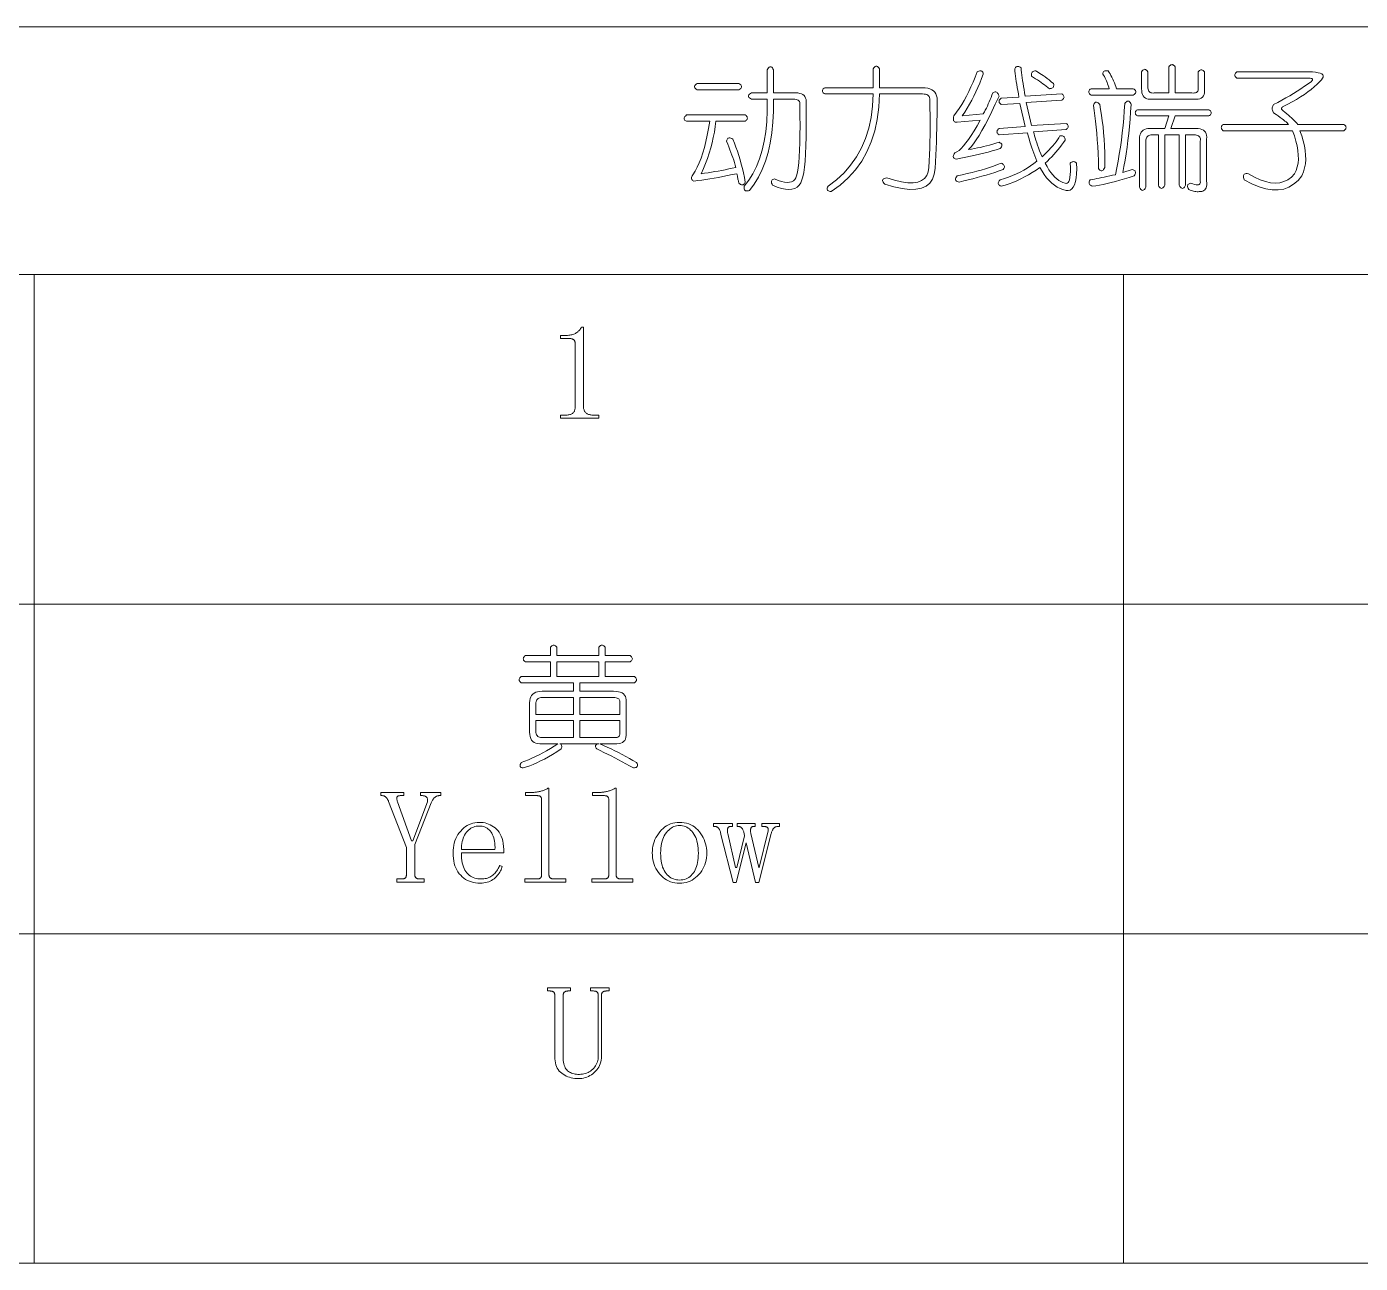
# Model space of a CAD drawing. Extents: x 1 to 297, y 1 to 210.
# Drawn here: x 241.71 to 263.52, y 66.86 to 87.08 of the extents above; entities that cross this region are included whole.
import ezdxf

# ---------------------------------------------------------------- set-up
doc = ezdxf.new("R2010")
doc.units = 0

msp = doc.modelspace()

# ---------------------------------------------------------------- linework, layer by layer
at = {"color": 7, "lineweight": 13}
for p, q in [((220.339, 87.076), (295.393, 87.076)), ((220.339, 83.026), (295.393, 83.026)), ((220.339, 77.637), (295.393, 77.637)), ((220.339, 72.249), (295.393, 72.249)), ((220.339, 66.86), (295.393, 66.86))]:
    msp.add_line(p, q, dxfattribs=at)
at = {"color": 7, "lineweight": 13, "ltscale": 0.404143}
for p, q in [((241.833, 83.026), (241.833, 66.86)), ((259.644, 83.026), (259.644, 66.86))]:
    msp.add_line(p, q, dxfattribs=at)
at = {"color": 7, "lineweight": 13}
for points in [[(253.82, 86.37), (253.831, 86.389), (253.841, 86.403), (253.851, 86.414), (253.861, 86.42), (253.872, 86.422), (253.882, 86.42), (253.892, 86.414), (253.903, 86.403), (253.913, 86.389), (253.923, 86.37), (253.923, 85.993), (254.283, 85.993), (254.319, 85.992), (254.35, 85.986), (254.378, 85.978), (254.401, 85.966), (254.42, 85.95), (254.435, 85.932), (254.446, 85.909), (254.453, 85.884), (254.456, 85.854), (254.455, 85.822), (254.457, 85.624), (254.457, 85.443), (254.456, 85.277), (254.452, 85.128), (254.446, 84.995), (254.438, 84.878), (254.428, 84.777), (254.416, 84.692), (254.402, 84.623), (254.386, 84.57), (254.366, 84.523), (254.339, 84.485), (254.307, 84.455), (254.268, 84.433), (254.223, 84.42), (254.172, 84.416), (254.115, 84.42), (254.051, 84.433), (253.982, 84.455), (253.906, 84.485), (253.897, 84.501), (253.891, 84.516), (253.888, 84.53), (253.887, 84.542), (253.889, 84.553), (253.894, 84.563), (253.901, 84.571), (253.912, 84.578), (253.925, 84.583), (253.94, 84.588), (253.999, 84.563), (254.053, 84.546), (254.102, 84.535), (254.146, 84.53), (254.185, 84.532), (254.218, 84.54), (254.246, 84.555), (254.27, 84.577), (254.288, 84.604), (254.3, 84.639), (254.313, 84.697), (254.324, 84.767), (254.334, 84.85), (254.341, 84.946), (254.348, 85.055), (254.352, 85.176), (254.354, 85.31), (254.355, 85.456), (254.354, 85.616), (254.352, 85.788), (254.354, 85.807), (254.353, 85.825), (254.35, 85.84), (254.344, 85.853), (254.335, 85.865), (254.323, 85.874), (254.309, 85.881), (254.291, 85.886), (254.272, 85.889), (254.249, 85.89), (253.923, 85.89), (253.922, 85.696), (253.913, 85.513), (253.895, 85.339), (253.868, 85.174), (253.833, 85.02), (253.79, 84.876), (253.737, 84.742), (253.676, 84.618), (253.607, 84.503), (253.529, 84.399), (253.51, 84.393), (253.493, 84.391), (253.478, 84.391), (253.466, 84.393), (253.456, 84.399), (253.449, 84.407), (253.444, 84.418), (253.441, 84.432), (253.441, 84.448), (253.443, 84.468), (253.518, 84.565), (253.584, 84.673), (253.643, 84.79), (253.693, 84.917), (253.735, 85.055), (253.768, 85.202), (253.794, 85.359), (253.811, 85.526), (253.82, 85.703), (253.82, 85.89), (253.563, 85.89), (253.545, 85.901), (253.53, 85.911), (253.52, 85.921), (253.514, 85.932), (253.512, 85.942), (253.514, 85.952), (253.52, 85.962), (253.53, 85.973), (253.545, 85.983), (253.563, 85.993), (253.82, 85.993)], [(255.655, 86.388), (255.655, 86.079), (256.358, 86.079), (256.403, 86.077), (256.444, 86.071), (256.48, 86.06), (256.511, 86.046), (256.538, 86.028), (256.559, 86.005), (256.576, 85.978), (256.588, 85.947), (256.595, 85.912), (256.598, 85.873), (256.597, 85.757), (256.596, 85.642), (256.594, 85.528), (256.592, 85.415), (256.589, 85.303), (256.585, 85.192), (256.581, 85.082), (256.576, 84.974), (256.57, 84.866), (256.563, 84.759), (256.549, 84.664), (256.519, 84.584), (256.475, 84.52), (256.415, 84.471), (256.34, 84.438), (256.251, 84.42), (256.146, 84.417), (256.026, 84.43), (255.891, 84.458), (255.74, 84.502), (255.725, 84.518), (255.714, 84.533), (255.707, 84.547), (255.705, 84.559), (255.706, 84.57), (255.712, 84.58), (255.721, 84.588), (255.735, 84.595), (255.753, 84.601), (255.775, 84.605), (255.902, 84.566), (256.016, 84.54), (256.117, 84.526), (256.205, 84.525), (256.28, 84.536), (256.342, 84.559), (256.391, 84.595), (256.427, 84.643), (256.45, 84.703), (256.46, 84.776), (256.467, 84.879), (256.472, 84.984), (256.476, 85.089), (256.48, 85.196), (256.482, 85.303), (256.483, 85.412), (256.483, 85.521), (256.482, 85.632), (256.48, 85.743), (256.478, 85.856), (256.479, 85.879), (256.478, 85.899), (256.474, 85.917), (256.467, 85.933), (256.456, 85.946), (256.443, 85.957), (256.426, 85.965), (256.406, 85.971), (256.383, 85.975), (256.358, 85.976), (255.655, 85.976), (255.644, 85.763), (255.618, 85.561), (255.576, 85.372), (255.52, 85.194), (255.449, 85.029), (255.363, 84.876), (255.261, 84.734), (255.144, 84.605), (255.013, 84.487), (254.866, 84.382), (254.847, 84.383), (254.831, 84.385), (254.818, 84.39), (254.808, 84.396), (254.802, 84.403), (254.798, 84.413), (254.798, 84.424), (254.8, 84.437), (254.806, 84.451), (254.815, 84.468), (254.952, 84.572), (255.075, 84.687), (255.183, 84.812), (255.278, 84.948), (255.359, 85.093), (255.426, 85.249), (255.478, 85.416), (255.517, 85.592), (255.541, 85.779), (255.552, 85.976), (254.763, 85.976), (254.748, 85.986), (254.736, 85.997), (254.727, 86.007), (254.722, 86.017), (254.72, 86.028), (254.722, 86.038), (254.727, 86.048), (254.736, 86.058), (254.748, 86.069), (254.763, 86.079), (255.552, 86.079), (255.552, 86.388), (255.562, 86.403), (255.572, 86.415), (255.583, 86.424), (255.593, 86.429), (255.603, 86.43), (255.613, 86.429), (255.624, 86.424), (255.634, 86.415), (255.644, 86.403)], [(257.969, 86.405), (257.973, 86.366), (257.977, 86.326), (257.982, 86.284), (257.988, 86.24), (257.995, 86.195), (258.002, 86.148), (258.01, 86.099), (258.018, 86.048), (258.028, 85.996), (258.038, 85.942), (258.638, 85.976), (258.65, 85.966), (258.659, 85.956), (258.666, 85.945), (258.67, 85.935), (258.672, 85.925), (258.67, 85.914), (258.666, 85.904), (258.659, 85.894), (258.65, 85.884), (258.638, 85.873), (258.055, 85.839), (258.14, 85.462), (258.706, 85.496), (258.718, 85.486), (258.728, 85.476), (258.735, 85.465), (258.739, 85.455), (258.74, 85.445), (258.739, 85.434), (258.735, 85.424), (258.728, 85.414), (258.718, 85.404), (258.706, 85.393), (258.175, 85.359), (258.182, 85.327), (258.191, 85.293), (258.201, 85.257), (258.213, 85.219), (258.226, 85.179), (258.24, 85.137), (258.256, 85.093), (258.273, 85.046), (258.292, 84.998), (258.312, 84.948), (258.352, 84.985), (258.389, 85.022), (258.424, 85.058), (258.457, 85.093), (258.487, 85.128), (258.515, 85.161), (258.541, 85.195), (258.564, 85.227), (258.585, 85.259), (258.603, 85.29), (258.62, 85.293), (258.634, 85.293), (258.647, 85.291), (258.658, 85.288), (258.668, 85.282), (258.675, 85.274), (258.681, 85.264), (258.685, 85.252), (258.688, 85.238), (258.689, 85.222), (258.661, 85.181), (258.632, 85.141), (258.602, 85.101), (258.571, 85.063), (258.539, 85.025), (258.506, 84.987), (258.472, 84.951), (258.437, 84.915), (258.4, 84.879), (258.363, 84.845), (258.394, 84.789), (258.426, 84.738), (258.457, 84.693), (258.489, 84.653), (258.522, 84.618), (258.555, 84.588), (258.588, 84.563), (258.621, 84.543), (258.655, 84.528), (258.689, 84.519), (258.708, 84.513), (258.725, 84.516), (258.74, 84.527), (258.752, 84.546), (258.762, 84.575), (258.769, 84.612), (258.774, 84.657), (258.777, 84.711), (258.777, 84.774), (258.775, 84.845), (258.785, 84.854), (258.795, 84.861), (258.806, 84.866), (258.816, 84.869), (258.826, 84.87), (258.836, 84.869), (258.847, 84.866), (258.857, 84.861), (258.867, 84.854), (258.878, 84.845), (258.879, 84.754), (258.876, 84.673), (258.869, 84.603), (258.858, 84.543), (258.843, 84.493), (258.824, 84.454), (258.801, 84.425), (258.773, 84.406), (258.742, 84.397), (258.706, 84.399), (258.655, 84.412), (258.607, 84.43), (258.56, 84.454), (258.514, 84.484), (258.47, 84.519), (258.428, 84.559), (258.388, 84.605), (258.349, 84.657), (258.313, 84.714), (258.277, 84.776), (258.216, 84.733), (258.153, 84.692), (258.091, 84.655), (258.028, 84.62), (257.965, 84.588), (257.901, 84.558), (257.837, 84.531), (257.773, 84.507), (257.708, 84.486), (257.643, 84.468), (257.628, 84.475), (257.615, 84.483), (257.606, 84.491), (257.599, 84.5), (257.596, 84.51), (257.596, 84.521), (257.599, 84.532), (257.605, 84.544), (257.614, 84.557), (257.626, 84.57), (257.697, 84.592), (257.765, 84.616), (257.831, 84.641), (257.895, 84.669), (257.956, 84.699), (258.015, 84.731), (258.071, 84.765), (258.125, 84.801), (258.177, 84.839), (258.226, 84.879), (258.209, 84.921), (258.192, 84.963), (258.176, 85.007), (258.16, 85.052), (258.145, 85.098), (258.129, 85.144), (258.114, 85.192), (258.1, 85.241), (258.086, 85.291), (258.072, 85.342), (257.609, 85.308), (257.597, 85.318), (257.587, 85.328), (257.58, 85.338), (257.576, 85.349), (257.575, 85.359), (257.576, 85.369), (257.58, 85.38), (257.587, 85.39), (257.597, 85.4), (257.609, 85.41), (258.038, 85.445), (257.952, 85.822), (257.643, 85.805), (257.631, 85.815), (257.621, 85.825), (257.614, 85.836), (257.61, 85.846), (257.609, 85.856), (257.61, 85.866), (257.614, 85.877), (257.621, 85.887), (257.631, 85.897), (257.643, 85.908), (257.935, 85.925), (257.925, 85.979), (257.915, 86.031), (257.907, 86.082), (257.899, 86.13), (257.892, 86.178), (257.885, 86.223), (257.879, 86.267), (257.874, 86.309), (257.87, 86.349), (257.866, 86.388), (257.873, 86.4), (257.881, 86.41), (257.89, 86.418), (257.899, 86.423), (257.909, 86.426), (257.92, 86.427), (257.931, 86.425), (257.943, 86.42), (257.956, 86.414)], [(259.94, 86.336), (259.951, 86.352), (259.961, 86.364), (259.971, 86.372), (259.982, 86.377), (259.992, 86.379), (260.002, 86.377), (260.012, 86.372), (260.023, 86.364), (260.033, 86.352), (260.043, 86.336), (260.043, 86.096), (260.044, 86.073), (260.047, 86.054), (260.052, 86.036), (260.06, 86.022), (260.069, 86.01), (260.08, 86.001), (260.094, 85.995), (260.109, 85.992), (260.127, 85.991), (260.146, 85.993), (260.386, 85.993), (260.386, 86.422), (260.396, 86.434), (260.407, 86.444), (260.417, 86.451), (260.427, 86.455), (260.438, 86.456), (260.448, 86.455), (260.458, 86.451), (260.468, 86.444), (260.479, 86.434), (260.489, 86.422), (260.489, 85.993), (260.763, 85.993), (260.786, 85.991), (260.806, 85.992), (260.823, 85.995), (260.837, 86.001), (260.849, 86.01), (260.858, 86.022), (260.864, 86.036), (260.867, 86.054), (260.868, 86.073), (260.866, 86.096), (260.866, 86.336), (260.876, 86.348), (260.887, 86.358), (260.897, 86.365), (260.907, 86.369), (260.918, 86.37), (260.928, 86.369), (260.938, 86.365), (260.948, 86.358), (260.959, 86.348), (260.969, 86.336), (260.969, 86.062), (260.97, 86.026), (260.968, 85.995), (260.961, 85.967), (260.95, 85.944), (260.935, 85.925), (260.915, 85.91), (260.892, 85.899), (260.865, 85.892), (260.833, 85.889), (260.797, 85.89), (260.112, 85.89), (260.079, 85.889), (260.05, 85.892), (260.024, 85.899), (260.002, 85.91), (259.983, 85.925), (259.968, 85.944), (259.956, 85.967), (259.947, 85.995), (259.942, 86.026), (259.94, 86.062)], [(252.672, 86.148), (253.357, 86.148), (253.373, 86.137), (253.385, 86.127), (253.393, 86.117), (253.399, 86.106), (253.4, 86.096), (253.399, 86.086), (253.393, 86.076), (253.385, 86.065), (253.373, 86.055), (253.357, 86.045), (252.672, 86.045), (252.656, 86.055), (252.644, 86.065), (252.636, 86.076), (252.631, 86.086), (252.629, 86.096), (252.631, 86.106), (252.636, 86.117), (252.644, 86.127), (252.656, 86.137)], [(257.249, 86.336), (257.265, 86.345), (257.28, 86.351), (257.294, 86.355), (257.307, 86.355), (257.318, 86.353), (257.327, 86.348), (257.335, 86.341), (257.342, 86.331), (257.348, 86.318), (257.352, 86.302), (257.324, 86.227), (257.294, 86.154), (257.263, 86.082), (257.231, 86.011), (257.198, 85.942), (257.163, 85.874), (257.126, 85.807), (257.088, 85.742), (257.049, 85.678), (257.009, 85.616), (257.352, 85.65), (257.369, 85.682), (257.385, 85.713), (257.402, 85.746), (257.418, 85.779), (257.433, 85.813), (257.448, 85.848), (257.463, 85.883), (257.478, 85.919), (257.492, 85.956), (257.506, 85.993), (257.519, 86.002), (257.532, 86.008), (257.544, 86.01), (257.555, 86.01), (257.566, 86.006), (257.576, 85.999), (257.585, 85.99), (257.594, 85.977), (257.602, 85.961), (257.609, 85.942), (257.548, 85.81), (257.49, 85.687), (257.435, 85.575), (257.381, 85.473), (257.33, 85.38), (257.282, 85.298), (257.236, 85.225), (257.192, 85.163), (257.151, 85.11), (257.112, 85.068), (257.16, 85.075), (257.208, 85.083), (257.257, 85.093), (257.307, 85.103), (257.356, 85.115), (257.406, 85.127), (257.456, 85.141), (257.507, 85.155), (257.558, 85.171), (257.609, 85.188), (257.625, 85.18), (257.637, 85.172), (257.646, 85.164), (257.653, 85.155), (257.656, 85.145), (257.656, 85.134), (257.653, 85.123), (257.647, 85.111), (257.638, 85.098), (257.626, 85.085), (257.563, 85.064), (257.499, 85.045), (257.432, 85.026), (257.363, 85.008), (257.292, 84.99), (257.219, 84.974), (257.144, 84.957), (257.067, 84.942), (256.987, 84.927), (256.906, 84.913), (256.89, 84.917), (256.878, 84.923), (256.869, 84.93), (256.862, 84.938), (256.859, 84.948), (256.859, 84.958), (256.862, 84.971), (256.868, 84.985), (256.877, 85), (256.889, 85.016), (256.921, 85.031), (256.955, 85.054), (256.991, 85.086), (257.029, 85.126), (257.069, 85.175), (257.111, 85.232), (257.155, 85.298), (257.202, 85.373), (257.25, 85.456), (257.3, 85.548), (256.923, 85.513), (256.907, 85.514), (256.894, 85.517), (256.883, 85.522), (256.874, 85.53), (256.867, 85.539), (256.864, 85.55), (256.862, 85.564), (256.863, 85.579), (256.866, 85.597), (256.872, 85.616), (256.916, 85.676), (256.958, 85.738), (256.999, 85.803), (257.039, 85.871), (257.077, 85.942), (257.115, 86.015), (257.15, 86.091), (257.184, 86.17), (257.217, 86.252)], [(258.209, 86.353), (258.23, 86.342), (258.254, 86.329), (258.278, 86.313), (258.305, 86.296), (258.333, 86.276), (258.363, 86.254), (258.395, 86.231), (258.428, 86.205), (258.464, 86.177), (258.5, 86.148), (258.503, 86.131), (258.503, 86.117), (258.501, 86.104), (258.498, 86.093), (258.492, 86.083), (258.484, 86.076), (258.474, 86.07), (258.462, 86.065), (258.448, 86.063), (258.432, 86.062), (258.407, 86.082), (258.382, 86.103), (258.355, 86.124), (258.328, 86.144), (258.299, 86.165), (258.269, 86.185), (258.239, 86.206), (258.207, 86.226), (258.174, 86.247), (258.14, 86.268), (258.138, 86.284), (258.138, 86.298), (258.139, 86.311), (258.143, 86.322), (258.149, 86.332), (258.157, 86.34), (258.167, 86.346), (258.179, 86.35), (258.193, 86.352)], [(259.392, 86.353), (259.409, 86.329), (259.425, 86.303), (259.44, 86.277), (259.455, 86.249), (259.469, 86.22), (259.482, 86.191), (259.495, 86.16), (259.507, 86.128), (259.518, 86.096), (259.529, 86.062), (259.803, 86.062), (259.819, 86.052), (259.831, 86.041), (259.839, 86.031), (259.844, 86.021), (259.846, 86.01), (259.844, 86), (259.839, 85.99), (259.831, 85.98), (259.819, 85.969), (259.803, 85.959), (259.117, 85.959), (259.102, 85.969), (259.09, 85.98), (259.082, 85.99), (259.076, 86), (259.075, 86.01), (259.076, 86.021), (259.082, 86.031), (259.09, 86.041), (259.102, 86.052), (259.117, 86.062), (259.409, 86.062), (259.402, 86.089), (259.394, 86.115), (259.385, 86.141), (259.376, 86.166), (259.366, 86.19), (259.355, 86.214), (259.344, 86.237), (259.332, 86.259), (259.319, 86.281), (259.306, 86.302), (259.307, 86.315), (259.31, 86.326), (259.314, 86.335), (259.32, 86.343), (259.327, 86.349), (259.337, 86.353), (259.348, 86.356), (259.361, 86.357), (259.375, 86.356)], [(261.5, 86.336), (262.735, 86.336), (262.785, 86.331), (262.827, 86.324), (262.861, 86.315), (262.885, 86.303), (262.902, 86.289), (262.909, 86.272), (262.909, 86.253), (262.899, 86.232), (262.881, 86.208), (262.855, 86.182), (262.812, 86.138), (262.765, 86.094), (262.714, 86.051), (262.66, 86.009), (262.602, 85.968), (262.54, 85.927), (262.474, 85.887), (262.405, 85.847), (262.332, 85.808), (262.255, 85.77), (262.245, 85.764), (262.238, 85.757), (262.233, 85.75), (262.23, 85.743), (262.229, 85.736), (262.23, 85.729), (262.233, 85.722), (262.238, 85.716), (262.245, 85.709), (262.255, 85.702), (262.285, 85.678), (262.314, 85.654), (262.341, 85.631), (262.367, 85.609), (262.392, 85.586), (262.415, 85.564), (262.437, 85.542), (262.458, 85.521), (262.477, 85.5), (262.495, 85.479), (263.249, 85.479), (263.261, 85.469), (263.271, 85.458), (263.278, 85.448), (263.282, 85.438), (263.283, 85.428), (263.282, 85.417), (263.278, 85.407), (263.271, 85.397), (263.261, 85.386), (263.249, 85.376), (262.529, 85.376), (262.56, 85.292), (262.585, 85.209), (262.604, 85.13), (262.617, 85.052), (262.623, 84.978), (262.624, 84.905), (262.618, 84.835), (262.606, 84.767), (262.588, 84.702), (262.563, 84.639), (262.498, 84.561), (262.427, 84.499), (262.349, 84.453), (262.264, 84.422), (262.173, 84.408), (262.076, 84.409), (261.972, 84.425), (261.861, 84.458), (261.744, 84.506), (261.62, 84.57), (261.612, 84.593), (261.607, 84.613), (261.605, 84.63), (261.607, 84.644), (261.612, 84.656), (261.62, 84.665), (261.632, 84.671), (261.648, 84.675), (261.667, 84.675), (261.689, 84.673), (261.786, 84.618), (261.878, 84.574), (261.966, 84.544), (262.048, 84.525), (262.126, 84.519), (262.199, 84.525), (262.267, 84.544), (262.331, 84.574), (262.389, 84.618), (262.443, 84.673), (262.468, 84.727), (262.486, 84.784), (262.498, 84.844), (262.504, 84.909), (262.503, 84.978), (262.497, 85.05), (262.484, 85.126), (262.465, 85.205), (262.44, 85.289), (262.409, 85.376), (261.277, 85.376), (261.265, 85.386), (261.256, 85.397), (261.249, 85.407), (261.245, 85.417), (261.243, 85.428), (261.245, 85.438), (261.249, 85.448), (261.256, 85.458), (261.265, 85.469), (261.277, 85.479), (262.34, 85.479), (262.332, 85.49), (262.32, 85.503), (262.304, 85.518), (262.285, 85.534), (262.263, 85.552), (262.237, 85.572), (262.208, 85.593), (262.176, 85.616), (262.14, 85.641), (262.1, 85.668), (262.091, 85.681), (262.084, 85.695), (262.079, 85.709), (262.076, 85.722), (262.075, 85.736), (262.076, 85.75), (262.079, 85.764), (262.084, 85.777), (262.091, 85.791), (262.1, 85.805), (262.168, 85.839), (262.235, 85.875), (262.3, 85.911), (262.364, 85.947), (262.426, 85.985), (262.487, 86.023), (262.547, 86.061), (262.605, 86.101), (262.662, 86.141), (262.717, 86.182), (262.726, 86.192), (262.733, 86.2), (262.736, 86.208), (262.737, 86.215), (262.735, 86.22), (262.73, 86.225), (262.722, 86.229), (262.712, 86.231), (262.699, 86.233), (262.683, 86.233), (261.5, 86.233), (261.488, 86.244), (261.478, 86.254), (261.472, 86.264), (261.467, 86.274), (261.466, 86.285), (261.467, 86.295), (261.472, 86.305), (261.478, 86.316), (261.488, 86.326)], [(259.1, 84.57), (259.135, 84.577), (259.172, 84.585), (259.209, 84.592), (259.248, 84.601), (259.289, 84.609), (259.331, 84.618), (259.374, 84.627), (259.419, 84.636), (259.464, 84.646), (259.512, 84.656), (259.535, 84.766), (259.556, 84.878), (259.576, 84.991), (259.594, 85.106), (259.61, 85.222), (259.625, 85.339), (259.638, 85.458), (259.649, 85.578), (259.658, 85.699), (259.666, 85.822), (259.679, 85.837), (259.692, 85.849), (259.704, 85.856), (259.715, 85.86), (259.726, 85.86), (259.736, 85.857), (259.745, 85.849), (259.754, 85.838), (259.762, 85.823), (259.769, 85.805), (259.761, 85.682), (259.752, 85.563), (259.742, 85.445), (259.731, 85.33), (259.717, 85.218), (259.703, 85.107), (259.687, 84.999), (259.67, 84.894), (259.652, 84.791), (259.632, 84.69), (259.786, 84.742), (259.802, 84.738), (259.815, 84.732), (259.825, 84.725), (259.833, 84.717), (259.837, 84.708), (259.84, 84.697), (259.839, 84.684), (259.835, 84.67), (259.829, 84.655), (259.82, 84.639), (259.739, 84.613), (259.661, 84.588), (259.586, 84.566), (259.513, 84.546), (259.443, 84.528), (259.376, 84.511), (259.312, 84.497), (259.25, 84.485), (259.191, 84.475), (259.135, 84.468), (259.119, 84.475), (259.106, 84.483), (259.096, 84.491), (259.088, 84.5), (259.083, 84.51), (259.081, 84.521), (259.082, 84.532), (259.085, 84.544), (259.091, 84.557)], [(259.152, 85.788), (259.159, 85.806), (259.167, 85.821), (259.175, 85.832), (259.185, 85.84), (259.195, 85.843), (259.205, 85.843), (259.217, 85.839), (259.229, 85.831), (259.241, 85.82), (259.255, 85.805), (259.271, 85.72), (259.285, 85.632), (259.298, 85.539), (259.31, 85.443), (259.319, 85.342), (259.327, 85.237), (259.333, 85.128), (259.337, 85.015), (259.34, 84.897), (259.34, 84.776), (259.33, 84.757), (259.32, 84.742), (259.31, 84.731), (259.299, 84.724), (259.289, 84.72), (259.279, 84.721), (259.268, 84.724), (259.258, 84.732), (259.248, 84.744), (259.237, 84.759), (259.234, 84.883), (259.229, 85.003), (259.223, 85.118), (259.216, 85.228), (259.207, 85.333), (259.198, 85.434), (259.188, 85.529), (259.177, 85.62), (259.165, 85.706)], [(259.906, 85.239), (259.908, 85.272), (259.913, 85.301), (259.922, 85.326), (259.934, 85.349), (259.949, 85.368), (259.968, 85.383), (259.99, 85.395), (260.016, 85.404), (260.045, 85.409), (260.077, 85.41), (260.318, 85.41), (260.386, 85.616), (259.872, 85.616), (259.859, 85.626), (259.85, 85.637), (259.843, 85.647), (259.839, 85.657), (259.837, 85.668), (259.839, 85.678), (259.843, 85.688), (259.85, 85.698), (259.859, 85.709), (259.872, 85.719), (261.038, 85.719), (261.053, 85.709), (261.065, 85.698), (261.073, 85.688), (261.079, 85.678), (261.08, 85.668), (261.079, 85.657), (261.073, 85.647), (261.065, 85.637), (261.053, 85.626), (261.038, 85.616), (260.489, 85.616), (260.42, 85.41), (260.832, 85.41), (260.867, 85.409), (260.899, 85.404), (260.926, 85.395), (260.95, 85.383), (260.969, 85.368), (260.984, 85.349), (260.995, 85.326), (261.002, 85.301), (261.005, 85.272), (261.003, 85.239), (261.003, 84.553), (261.005, 84.521), (261.005, 84.492), (261.001, 84.466), (260.995, 84.444), (260.986, 84.425), (260.974, 84.409), (260.96, 84.397), (260.943, 84.389), (260.923, 84.384), (260.9, 84.382), (260.883, 84.379), (260.865, 84.378), (260.847, 84.378), (260.829, 84.379), (260.81, 84.382), (260.791, 84.386), (260.772, 84.391), (260.752, 84.398), (260.732, 84.406), (260.712, 84.416), (260.703, 84.433), (260.697, 84.448), (260.693, 84.461), (260.693, 84.474), (260.695, 84.485), (260.699, 84.494), (260.707, 84.502), (260.717, 84.509), (260.73, 84.515), (260.746, 84.519), (260.778, 84.507), (260.807, 84.498), (260.832, 84.493), (260.853, 84.492), (260.87, 84.493), (260.884, 84.498), (260.894, 84.507), (260.9, 84.519), (260.902, 84.534), (260.9, 84.553), (260.9, 85.205), (260.902, 85.224), (260.902, 85.242), (260.898, 85.257), (260.892, 85.27), (260.883, 85.282), (260.872, 85.291), (260.857, 85.298), (260.84, 85.303), (260.82, 85.306), (260.797, 85.308), (260.66, 85.308), (260.66, 84.485), (260.65, 84.466), (260.64, 84.452), (260.629, 84.441), (260.619, 84.435), (260.609, 84.433), (260.599, 84.435), (260.588, 84.441), (260.578, 84.452), (260.568, 84.466), (260.557, 84.485), (260.557, 85.308), (260.318, 85.308), (260.318, 84.485), (260.307, 84.466), (260.297, 84.452), (260.287, 84.441), (260.276, 84.435), (260.266, 84.433), (260.256, 84.435), (260.245, 84.441), (260.235, 84.452), (260.225, 84.466), (260.215, 84.485), (260.215, 85.308), (260.112, 85.308), (260.092, 85.306), (260.075, 85.303), (260.059, 85.298), (260.046, 85.291), (260.035, 85.282), (260.025, 85.27), (260.018, 85.257), (260.013, 85.242), (260.01, 85.224), (260.009, 85.205), (260.009, 84.45), (259.999, 84.432), (259.988, 84.417), (259.978, 84.407), (259.968, 84.401), (259.957, 84.399), (259.947, 84.401), (259.937, 84.407), (259.927, 84.417), (259.916, 84.432), (259.906, 84.45)], [(252.5, 85.633), (253.46, 85.633), (253.473, 85.623), (253.482, 85.613), (253.489, 85.602), (253.493, 85.592), (253.495, 85.582), (253.493, 85.572), (253.489, 85.561), (253.482, 85.551), (253.473, 85.541), (253.46, 85.53), (252.98, 85.53), (252.969, 85.442), (252.954, 85.353), (252.937, 85.266), (252.917, 85.179), (252.895, 85.093), (252.869, 85.008), (252.841, 84.923), (252.81, 84.839), (252.777, 84.756), (252.74, 84.673), (252.795, 84.68), (252.851, 84.688), (252.906, 84.697), (252.963, 84.706), (253.019, 84.716), (253.076, 84.727), (253.133, 84.738), (253.19, 84.75), (253.248, 84.763), (253.306, 84.776), (253.295, 84.814), (253.283, 84.854), (253.271, 84.894), (253.257, 84.935), (253.242, 84.978), (253.226, 85.021), (253.209, 85.065), (253.191, 85.111), (253.172, 85.157), (253.152, 85.205), (253.156, 85.22), (253.161, 85.233), (253.168, 85.244), (253.176, 85.251), (253.186, 85.256), (253.197, 85.258), (253.209, 85.257), (253.223, 85.254), (253.238, 85.248), (253.255, 85.239), (253.281, 85.173), (253.307, 85.107), (253.331, 85.039), (253.353, 84.97), (253.375, 84.9), (253.395, 84.83), (253.413, 84.758), (253.43, 84.685), (253.446, 84.611), (253.46, 84.536), (253.453, 84.52), (253.445, 84.508), (253.437, 84.499), (253.427, 84.492), (253.417, 84.489), (253.407, 84.489), (253.396, 84.492), (253.384, 84.498), (253.371, 84.507), (253.357, 84.519), (253.354, 84.53), (253.351, 84.542), (253.347, 84.554), (253.344, 84.568), (253.34, 84.583), (253.337, 84.599), (253.333, 84.616), (253.33, 84.634), (253.327, 84.653), (253.323, 84.673), (253.245, 84.657), (253.169, 84.641), (253.094, 84.626), (253.021, 84.613), (252.95, 84.6), (252.881, 84.589), (252.813, 84.578), (252.747, 84.569), (252.683, 84.561), (252.62, 84.553), (252.608, 84.557), (252.598, 84.563), (252.59, 84.57), (252.585, 84.578), (252.582, 84.588), (252.581, 84.598), (252.583, 84.611), (252.587, 84.625), (252.594, 84.64), (252.603, 84.656), (252.64, 84.714), (252.675, 84.779), (252.707, 84.85), (252.738, 84.928), (252.766, 85.012), (252.792, 85.102), (252.817, 85.2), (252.839, 85.303), (252.859, 85.414), (252.878, 85.53), (252.5, 85.53), (252.485, 85.538), (252.473, 85.545), (252.464, 85.554), (252.459, 85.563), (252.458, 85.573), (252.459, 85.584), (252.464, 85.595), (252.473, 85.607), (252.485, 85.62)], [(257.643, 84.845), (257.659, 84.837), (257.672, 84.83), (257.682, 84.821), (257.69, 84.812), (257.695, 84.802), (257.697, 84.791), (257.696, 84.78), (257.693, 84.768), (257.686, 84.755), (257.677, 84.742), (257.609, 84.718), (257.539, 84.695), (257.469, 84.673), (257.398, 84.651), (257.326, 84.63), (257.254, 84.61), (257.181, 84.591), (257.107, 84.572), (257.033, 84.554), (256.957, 84.536), (256.939, 84.54), (256.923, 84.546), (256.911, 84.553), (256.903, 84.561), (256.897, 84.57), (256.896, 84.581), (256.897, 84.594), (256.903, 84.607), (256.911, 84.622), (256.923, 84.639), (257.008, 84.656), (257.089, 84.675), (257.168, 84.693), (257.244, 84.713), (257.318, 84.733), (257.388, 84.754), (257.456, 84.776), (257.521, 84.798), (257.584, 84.821)], [(250.816, 82.166), (250.816, 80.863), (250.816, 80.85), (250.817, 80.837), (250.82, 80.825), (250.823, 80.814), (250.826, 80.803), (250.831, 80.793), (250.837, 80.784), (250.843, 80.775), (250.85, 80.767), (250.859, 80.76), (250.867, 80.754), (250.877, 80.748), (250.887, 80.743), (250.898, 80.738), (250.91, 80.734), (250.922, 80.731), (250.935, 80.729), (250.949, 80.727), (250.963, 80.726), (250.979, 80.726), (251.064, 80.726), (251.064, 80.674), (250.439, 80.674), (250.439, 80.726), (250.516, 80.726), (250.532, 80.726), (250.548, 80.727), (250.563, 80.729), (250.577, 80.731), (250.59, 80.734), (250.602, 80.738), (250.613, 80.743), (250.623, 80.748), (250.632, 80.754), (250.64, 80.76), (250.647, 80.767), (250.654, 80.775), (250.66, 80.784), (250.665, 80.793), (250.669, 80.803), (250.672, 80.814), (250.675, 80.825), (250.677, 80.837), (250.678, 80.85), (250.679, 80.863), (250.679, 81.9), (250.678, 81.907), (250.678, 81.913), (250.677, 81.92), (250.675, 81.926), (250.673, 81.931), (250.671, 81.937), (250.668, 81.942), (250.665, 81.947), (250.661, 81.952), (250.657, 81.956), (250.653, 81.96), (250.648, 81.964), (250.642, 81.967), (250.637, 81.97), (250.63, 81.972), (250.624, 81.974), (250.617, 81.975), (250.609, 81.977), (250.601, 81.977), (250.593, 81.977), (250.439, 81.977), (250.439, 82.029), (250.516, 82.029), (250.536, 82.029), (250.555, 82.03), (250.574, 82.032), (250.592, 82.034), (250.609, 82.037), (250.625, 82.041), (250.641, 82.046), (250.656, 82.051), (250.67, 82.057), (250.683, 82.063), (250.695, 82.07), (250.707, 82.078), (250.719, 82.087), (250.729, 82.096), (250.74, 82.106), (250.749, 82.117), (250.758, 82.128), (250.766, 82.14), (250.774, 82.153), (250.781, 82.166)], [(250.276, 76.932), (250.286, 76.944), (250.296, 76.954), (250.307, 76.96), (250.317, 76.965), (250.327, 76.966), (250.337, 76.965), (250.348, 76.96), (250.358, 76.954), (250.368, 76.944), (250.379, 76.932), (250.379, 76.794), (251.064, 76.794), (251.064, 76.932), (251.075, 76.944), (251.085, 76.954), (251.095, 76.96), (251.105, 76.965), (251.116, 76.966), (251.126, 76.965), (251.136, 76.96), (251.147, 76.954), (251.157, 76.944), (251.167, 76.932), (251.167, 76.794), (251.579, 76.794), (251.591, 76.784), (251.6, 76.774), (251.607, 76.764), (251.611, 76.753), (251.613, 76.743), (251.611, 76.733), (251.607, 76.722), (251.6, 76.712), (251.591, 76.702), (251.579, 76.692), (251.167, 76.692), (251.167, 76.452), (251.647, 76.452), (251.659, 76.441), (251.669, 76.431), (251.676, 76.421), (251.68, 76.41), (251.681, 76.4), (251.68, 76.39), (251.676, 76.38), (251.669, 76.369), (251.659, 76.359), (251.647, 76.349), (250.756, 76.349), (250.756, 76.212), (251.304, 76.212), (251.346, 76.21), (251.384, 76.205), (251.416, 76.196), (251.444, 76.184), (251.467, 76.169), (251.485, 76.15), (251.499, 76.128), (251.507, 76.102), (251.511, 76.073), (251.51, 76.04), (251.51, 75.526), (251.511, 75.49), (251.508, 75.459), (251.5, 75.431), (251.488, 75.408), (251.471, 75.389), (251.45, 75.374), (251.425, 75.363), (251.395, 75.356), (251.36, 75.353), (251.321, 75.354), (251.081, 75.354), (251.143, 75.327), (251.204, 75.298), (251.265, 75.269), (251.326, 75.239), (251.386, 75.209), (251.446, 75.178), (251.505, 75.146), (251.564, 75.113), (251.623, 75.08), (251.681, 75.046), (251.69, 75.03), (251.696, 75.015), (251.698, 75.002), (251.698, 74.991), (251.694, 74.982), (251.688, 74.974), (251.678, 74.968), (251.665, 74.964), (251.649, 74.961), (251.63, 74.96), (251.568, 74.994), (251.507, 75.027), (251.446, 75.06), (251.386, 75.092), (251.326, 75.123), (251.266, 75.154), (251.206, 75.183), (251.147, 75.213), (251.088, 75.241), (251.03, 75.269), (251.021, 75.282), (251.015, 75.294), (251.011, 75.305), (251.011, 75.315), (251.013, 75.325), (251.018, 75.333), (251.025, 75.34), (251.035, 75.346), (251.048, 75.351), (251.064, 75.354), (250.43, 75.354), (250.439, 75.347), (250.447, 75.34), (250.453, 75.332), (250.457, 75.324), (250.46, 75.316), (250.461, 75.307), (250.46, 75.298), (250.457, 75.289), (250.453, 75.279), (250.447, 75.269), (250.376, 75.222), (250.307, 75.18), (250.24, 75.14), (250.176, 75.104), (250.113, 75.072), (250.052, 75.042), (249.994, 75.017), (249.937, 74.994), (249.882, 74.976), (249.83, 74.96), (249.814, 74.961), (249.801, 74.964), (249.791, 74.968), (249.783, 74.974), (249.779, 74.982), (249.776, 74.991), (249.777, 75.002), (249.781, 75.015), (249.787, 75.03), (249.796, 75.046), (249.854, 75.068), (249.913, 75.091), (249.972, 75.117), (250.032, 75.145), (250.091, 75.174), (250.152, 75.206), (250.212, 75.24), (250.273, 75.276), (250.334, 75.314), (250.396, 75.354), (250.139, 75.354), (250.099, 75.353), (250.064, 75.357), (250.034, 75.364), (250.007, 75.376), (249.984, 75.393), (249.966, 75.414), (249.951, 75.44), (249.941, 75.47), (249.935, 75.504), (249.933, 75.543), (249.933, 76.023), (249.935, 76.059), (249.941, 76.091), (249.951, 76.119), (249.966, 76.144), (249.984, 76.164), (250.007, 76.181), (250.034, 76.195), (250.064, 76.204), (250.099, 76.21), (250.139, 76.212), (250.653, 76.212), (250.653, 76.349), (249.796, 76.349), (249.783, 76.359), (249.774, 76.369), (249.767, 76.38), (249.763, 76.39), (249.761, 76.4), (249.763, 76.41), (249.767, 76.421), (249.774, 76.431), (249.783, 76.441), (249.796, 76.452), (250.276, 76.452), (250.276, 76.692), (249.864, 76.692), (249.852, 76.702), (249.842, 76.712), (249.835, 76.722), (249.831, 76.733), (249.83, 76.743), (249.831, 76.753), (249.835, 76.764), (249.842, 76.774), (249.852, 76.784), (249.864, 76.794), (250.276, 76.794)], [(251.064, 76.692), (250.379, 76.692), (250.379, 76.452), (251.064, 76.452)], [(250.653, 76.109), (250.139, 76.109), (250.119, 76.108), (250.102, 76.105), (250.086, 76.1), (250.073, 76.092), (250.061, 76.083), (250.052, 76.072), (250.045, 76.058), (250.04, 76.043), (250.037, 76.025), (250.036, 76.006), (250.036, 75.834), (250.653, 75.834)], [(251.304, 76.109), (250.756, 76.109), (250.756, 75.834), (251.407, 75.834), (251.407, 76.023), (251.409, 76.039), (251.408, 76.054), (251.405, 76.067), (251.399, 76.078), (251.39, 76.087), (251.378, 76.095), (251.364, 76.101), (251.347, 76.105), (251.327, 76.108)], [(250.653, 75.732), (250.036, 75.732), (250.036, 75.56), (250.037, 75.538), (250.04, 75.518), (250.046, 75.501), (250.055, 75.486), (250.066, 75.474), (250.079, 75.466), (250.094, 75.459), (250.112, 75.456), (250.133, 75.455), (250.156, 75.457), (250.653, 75.457)], [(251.407, 75.732), (250.756, 75.732), (250.756, 75.457), (251.304, 75.457), (251.327, 75.455), (251.347, 75.455), (251.364, 75.458), (251.378, 75.463), (251.39, 75.47), (251.399, 75.48), (251.405, 75.492), (251.408, 75.507), (251.409, 75.524), (251.407, 75.543)], [(249.959, 74.557), (249.974, 74.558), (249.989, 74.558), (250.004, 74.559), (250.019, 74.56), (250.034, 74.562), (250.048, 74.564), (250.062, 74.566), (250.076, 74.568), (250.09, 74.571), (250.104, 74.575), (250.118, 74.578), (250.131, 74.582), (250.145, 74.586), (250.158, 74.591), (250.171, 74.596), (250.183, 74.601), (250.196, 74.607), (250.208, 74.613), (250.221, 74.619), (250.233, 74.626), (250.25, 74.626), (250.25, 73.212), (250.25, 73.205), (250.251, 73.199), (250.252, 73.193), (250.253, 73.187), (250.255, 73.182), (250.258, 73.177), (250.26, 73.172), (250.264, 73.168), (250.267, 73.164), (250.271, 73.16), (250.276, 73.157), (250.28, 73.154), (250.285, 73.151), (250.291, 73.149), (250.296, 73.147), (250.302, 73.146), (250.308, 73.145), (250.314, 73.144), (250.32, 73.143), (250.327, 73.143), (250.524, 73.143), (250.524, 73.092), (249.856, 73.092), (249.856, 73.143), (250.053, 73.143), (250.061, 73.143), (250.069, 73.144), (250.076, 73.145), (250.083, 73.146), (250.089, 73.147), (250.095, 73.149), (250.1, 73.151), (250.105, 73.154), (250.109, 73.157), (250.113, 73.16), (250.116, 73.164), (250.119, 73.168), (250.122, 73.172), (250.124, 73.177), (250.126, 73.182), (250.127, 73.187), (250.128, 73.193), (250.129, 73.199), (250.13, 73.205), (250.13, 73.212), (250.13, 74.437), (250.13, 74.444), (250.129, 74.45), (250.128, 74.456), (250.127, 74.462), (250.126, 74.467), (250.124, 74.472), (250.122, 74.477), (250.119, 74.481), (250.116, 74.485), (250.113, 74.489), (250.109, 74.492), (250.105, 74.495), (250.1, 74.498), (250.095, 74.5), (250.089, 74.502), (250.083, 74.503), (250.076, 74.504), (250.069, 74.505), (250.061, 74.506), (250.053, 74.506), (249.864, 74.506), (249.864, 74.557)], [(251.056, 74.557), (251.071, 74.558), (251.086, 74.558), (251.101, 74.559), (251.116, 74.56), (251.131, 74.562), (251.145, 74.564), (251.159, 74.566), (251.174, 74.568), (251.188, 74.571), (251.201, 74.575), (251.215, 74.578), (251.228, 74.582), (251.242, 74.586), (251.255, 74.591), (251.268, 74.596), (251.281, 74.601), (251.293, 74.607), (251.306, 74.613), (251.318, 74.619), (251.33, 74.626), (251.347, 74.626), (251.347, 73.212), (251.347, 73.205), (251.348, 73.199), (251.349, 73.193), (251.351, 73.187), (251.352, 73.182), (251.355, 73.177), (251.358, 73.172), (251.361, 73.168), (251.364, 73.164), (251.369, 73.16), (251.373, 73.157), (251.378, 73.154), (251.383, 73.151), (251.388, 73.149), (251.393, 73.147), (251.399, 73.146), (251.405, 73.145), (251.411, 73.144), (251.418, 73.143), (251.424, 73.143), (251.621, 73.143), (251.621, 73.092), (250.953, 73.092), (250.953, 73.143), (251.15, 73.143), (251.158, 73.143), (251.166, 73.144), (251.173, 73.145), (251.18, 73.146), (251.186, 73.147), (251.192, 73.149), (251.197, 73.151), (251.202, 73.154), (251.206, 73.157), (251.21, 73.16), (251.213, 73.164), (251.216, 73.168), (251.219, 73.172), (251.221, 73.177), (251.223, 73.182), (251.224, 73.187), (251.226, 73.193), (251.226, 73.199), (251.227, 73.205), (251.227, 73.212), (251.227, 74.437), (251.227, 74.444), (251.226, 74.45), (251.226, 74.456), (251.224, 74.462), (251.223, 74.467), (251.221, 74.472), (251.219, 74.477), (251.216, 74.481), (251.213, 74.485), (251.21, 74.489), (251.206, 74.492), (251.202, 74.495), (251.197, 74.498), (251.192, 74.5), (251.186, 74.502), (251.18, 74.503), (251.173, 74.504), (251.166, 74.505), (251.158, 74.506), (251.15, 74.506), (250.961, 74.506), (250.961, 74.557)], [(248.261, 74.403), (248.263, 74.413), (248.264, 74.423), (248.264, 74.432), (248.263, 74.44), (248.262, 74.448), (248.261, 74.456), (248.259, 74.462), (248.256, 74.469), (248.253, 74.475), (248.249, 74.48), (248.244, 74.485), (248.238, 74.489), (248.232, 74.493), (248.225, 74.497), (248.217, 74.5), (248.209, 74.502), (248.2, 74.504), (248.19, 74.505), (248.179, 74.506), (248.167, 74.506), (248.15, 74.506), (248.15, 74.557), (248.484, 74.557), (248.484, 74.506), (248.459, 74.506), (248.45, 74.506), (248.442, 74.505), (248.434, 74.503), (248.426, 74.501), (248.418, 74.498), (248.41, 74.495), (248.403, 74.491), (248.395, 74.487), (248.388, 74.482), (248.381, 74.476), (248.375, 74.47), (248.368, 74.463), (248.362, 74.455), (248.355, 74.447), (248.349, 74.438), (248.343, 74.429), (248.338, 74.419), (248.332, 74.409), (248.327, 74.398), (248.321, 74.386), (248.056, 73.709), (248.056, 73.212), (248.056, 73.205), (248.057, 73.199), (248.058, 73.193), (248.059, 73.187), (248.061, 73.182), (248.063, 73.177), (248.066, 73.172), (248.069, 73.168), (248.073, 73.164), (248.077, 73.16), (248.082, 73.157), (248.086, 73.154), (248.091, 73.151), (248.096, 73.149), (248.102, 73.147), (248.107, 73.146), (248.113, 73.145), (248.12, 73.144), (248.126, 73.143), (248.133, 73.143), (248.21, 73.143), (248.21, 73.092), (247.764, 73.092), (247.764, 73.143), (247.841, 73.143), (247.85, 73.143), (247.858, 73.144), (247.865, 73.145), (247.872, 73.146), (247.878, 73.147), (247.884, 73.149), (247.889, 73.151), (247.894, 73.154), (247.898, 73.157), (247.901, 73.16), (247.905, 73.164), (247.908, 73.168), (247.91, 73.172), (247.912, 73.177), (247.914, 73.182), (247.916, 73.187), (247.917, 73.193), (247.918, 73.199), (247.918, 73.205), (247.919, 73.212), (247.919, 73.657), (247.627, 74.412), (247.624, 74.42), (247.62, 74.428), (247.616, 74.436), (247.612, 74.443), (247.608, 74.45), (247.603, 74.457), (247.599, 74.463), (247.594, 74.469), (247.589, 74.475), (247.584, 74.48), (247.579, 74.485), (247.573, 74.489), (247.567, 74.493), (247.561, 74.497), (247.554, 74.5), (247.547, 74.502), (247.54, 74.504), (247.532, 74.505), (247.524, 74.506), (247.516, 74.506), (247.499, 74.506), (247.499, 74.557), (247.876, 74.557), (247.876, 74.506), (247.824, 74.506), (247.814, 74.506), (247.805, 74.505), (247.797, 74.504), (247.79, 74.502), (247.784, 74.5), (247.778, 74.497), (247.773, 74.493), (247.769, 74.489), (247.766, 74.485), (247.764, 74.48), (247.763, 74.475), (247.762, 74.469), (247.761, 74.462), (247.762, 74.456), (247.762, 74.448), (247.763, 74.44), (247.765, 74.432), (247.767, 74.423), (247.77, 74.413), (247.773, 74.403), (248.004, 73.769), (248.021, 73.769)], [(248.819, 73.572), (248.819, 73.527), (248.822, 73.484), (248.827, 73.445), (248.833, 73.408), (248.841, 73.373), (248.851, 73.342), (248.863, 73.313), (248.876, 73.286), (248.891, 73.263), (248.909, 73.242), (248.927, 73.223), (248.947, 73.206), (248.968, 73.191), (248.989, 73.179), (249.012, 73.168), (249.037, 73.159), (249.062, 73.152), (249.088, 73.147), (249.116, 73.144), (249.144, 73.143), (249.166, 73.144), (249.187, 73.146), (249.208, 73.149), (249.228, 73.153), (249.247, 73.159), (249.266, 73.166), (249.283, 73.175), (249.301, 73.184), (249.317, 73.195), (249.333, 73.207), (249.348, 73.221), (249.362, 73.234), (249.375, 73.249), (249.388, 73.264), (249.399, 73.279), (249.41, 73.295), (249.42, 73.312), (249.429, 73.329), (249.437, 73.347), (249.444, 73.366), (249.487, 73.349), (249.481, 73.33), (249.474, 73.311), (249.466, 73.293), (249.456, 73.274), (249.445, 73.256), (249.433, 73.237), (249.42, 73.219), (249.405, 73.201), (249.389, 73.183), (249.371, 73.164), (249.353, 73.147), (249.333, 73.132), (249.312, 73.119), (249.289, 73.107), (249.265, 73.097), (249.24, 73.089), (249.214, 73.083), (249.186, 73.078), (249.157, 73.075), (249.127, 73.075), (249.088, 73.076), (249.051, 73.08), (249.015, 73.086), (248.981, 73.095), (248.948, 73.107), (248.917, 73.121), (248.887, 73.137), (248.858, 73.157), (248.831, 73.179), (248.806, 73.203), (248.782, 73.23), (248.761, 73.259), (248.742, 73.29), (248.726, 73.324), (248.712, 73.359), (248.701, 73.397), (248.693, 73.438), (248.686, 73.48), (248.683, 73.525), (248.681, 73.572), (248.683, 73.614), (248.686, 73.654), (248.693, 73.694), (248.701, 73.731), (248.712, 73.768), (248.726, 73.803), (248.742, 73.836), (248.761, 73.868), (248.782, 73.898), (248.806, 73.927), (248.831, 73.954), (248.858, 73.978), (248.885, 73.999), (248.914, 74.018), (248.944, 74.033), (248.975, 74.046), (249.007, 74.056), (249.04, 74.063), (249.075, 74.067), (249.11, 74.069), (249.142, 74.068), (249.173, 74.064), (249.204, 74.059), (249.233, 74.051), (249.262, 74.041), (249.29, 74.029), (249.317, 74.014), (249.343, 73.997), (249.368, 73.979), (249.393, 73.957), (249.416, 73.933), (249.436, 73.906), (249.454, 73.876), (249.47, 73.842), (249.483, 73.805), (249.494, 73.765), (249.502, 73.722), (249.508, 73.675), (249.512, 73.625), (249.513, 73.572)], [(249.367, 73.623), (249.368, 73.66), (249.367, 73.695), (249.365, 73.728), (249.361, 73.76), (249.355, 73.789), (249.348, 73.817), (249.339, 73.843), (249.329, 73.867), (249.317, 73.89), (249.303, 73.91), (249.288, 73.929), (249.272, 73.946), (249.255, 73.96), (249.237, 73.973), (249.218, 73.984), (249.198, 73.993), (249.178, 74), (249.156, 74.005), (249.133, 74.008), (249.11, 74.009), (249.085, 74.008), (249.06, 74.005), (249.037, 74), (249.015, 73.992), (248.993, 73.983), (248.973, 73.972), (248.953, 73.958), (248.934, 73.943), (248.917, 73.925), (248.9, 73.906), (248.885, 73.885), (248.871, 73.862), (248.858, 73.837), (248.848, 73.811), (248.839, 73.784), (248.832, 73.755), (248.826, 73.724), (248.822, 73.692), (248.819, 73.658), (248.819, 73.623)], [(252.83, 73.572), (252.829, 73.53), (252.825, 73.489), (252.818, 73.45), (252.809, 73.412), (252.798, 73.376), (252.784, 73.341), (252.767, 73.307), (252.748, 73.275), (252.726, 73.245), (252.701, 73.216), (252.675, 73.189), (252.648, 73.165), (252.619, 73.144), (252.589, 73.125), (252.558, 73.11), (252.526, 73.097), (252.492, 73.087), (252.457, 73.08), (252.421, 73.076), (252.384, 73.075), (252.346, 73.076), (252.308, 73.08), (252.273, 73.088), (252.238, 73.098), (252.205, 73.111), (252.174, 73.127), (252.144, 73.146), (252.115, 73.168), (252.088, 73.193), (252.063, 73.22), (252.039, 73.25), (252.018, 73.281), (251.999, 73.313), (251.983, 73.346), (251.97, 73.381), (251.958, 73.417), (251.95, 73.454), (251.944, 73.492), (251.94, 73.531), (251.939, 73.572), (251.94, 73.609), (251.944, 73.646), (251.95, 73.682), (251.958, 73.717), (251.97, 73.752), (251.983, 73.786), (251.999, 73.819), (252.018, 73.851), (252.039, 73.883), (252.063, 73.914), (252.088, 73.944), (252.115, 73.97), (252.144, 73.993), (252.174, 74.013), (252.205, 74.03), (252.238, 74.044), (252.273, 74.055), (252.308, 74.063), (252.346, 74.067), (252.384, 74.069), (252.425, 74.067), (252.463, 74.063), (252.5, 74.055), (252.535, 74.044), (252.569, 74.03), (252.6, 74.013), (252.63, 73.993), (252.659, 73.97), (252.685, 73.944), (252.71, 73.914), (252.733, 73.883), (252.753, 73.851), (252.771, 73.819), (252.787, 73.786), (252.8, 73.752), (252.811, 73.717), (252.819, 73.682), (252.825, 73.646), (252.829, 73.609)], [(252.076, 73.563), (252.077, 73.52), (252.079, 73.479), (252.084, 73.44), (252.09, 73.403), (252.098, 73.369), (252.108, 73.337), (252.12, 73.308), (252.133, 73.281), (252.149, 73.256), (252.166, 73.233), (252.184, 73.213), (252.203, 73.195), (252.223, 73.178), (252.244, 73.164), (252.265, 73.153), (252.288, 73.143), (252.311, 73.136), (252.334, 73.13), (252.359, 73.127), (252.384, 73.126), (252.413, 73.127), (252.44, 73.131), (252.466, 73.136), (252.491, 73.144), (252.514, 73.155), (252.536, 73.168), (252.557, 73.183), (252.576, 73.2), (252.594, 73.22), (252.611, 73.242), (252.627, 73.266), (252.641, 73.292), (252.653, 73.319), (252.664, 73.349), (252.672, 73.38), (252.68, 73.413), (252.686, 73.448), (252.69, 73.484), (252.692, 73.523), (252.693, 73.563), (252.692, 73.607), (252.689, 73.648), (252.685, 73.687), (252.678, 73.724), (252.67, 73.759), (252.66, 73.792), (252.649, 73.823), (252.635, 73.851), (252.62, 73.877), (252.603, 73.902), (252.584, 73.924), (252.565, 73.943), (252.545, 73.961), (252.525, 73.976), (252.503, 73.988), (252.481, 73.999), (252.458, 74.007), (252.434, 74.013), (252.41, 74.016), (252.384, 74.017), (252.361, 74.016), (252.337, 74.013), (252.315, 74.007), (252.292, 73.999), (252.271, 73.988), (252.25, 73.976), (252.229, 73.961), (252.209, 73.943), (252.189, 73.924), (252.17, 73.902), (252.152, 73.877), (252.136, 73.851), (252.122, 73.823), (252.11, 73.792), (252.099, 73.759), (252.091, 73.724), (252.084, 73.687), (252.079, 73.648), (252.077, 73.607)], [(253.73, 74.052), (254.021, 74.052), (254.021, 74), (253.987, 74), (253.98, 74), (253.974, 73.999), (253.967, 73.998), (253.961, 73.996), (253.955, 73.994), (253.949, 73.991), (253.943, 73.988), (253.938, 73.984), (253.932, 73.979), (253.927, 73.975), (253.922, 73.969), (253.917, 73.963), (253.912, 73.956), (253.908, 73.948), (253.904, 73.94), (253.899, 73.931), (253.895, 73.922), (253.891, 73.911), (253.888, 73.9), (253.884, 73.889), (253.679, 73.083), (253.627, 73.083), (253.473, 73.734), (253.31, 73.083), (253.259, 73.083), (253.061, 73.872), (253.06, 73.883), (253.057, 73.895), (253.055, 73.905), (253.052, 73.916), (253.049, 73.925), (253.045, 73.934), (253.041, 73.943), (253.037, 73.951), (253.032, 73.959), (253.027, 73.966), (253.022, 73.972), (253.017, 73.978), (253.012, 73.983), (253.007, 73.988), (253.001, 73.992), (252.996, 73.995), (252.991, 73.997), (252.986, 73.999), (252.981, 74), (252.976, 74), (252.941, 74), (252.941, 74.052), (253.25, 74.052), (253.25, 74), (253.216, 74), (253.209, 74), (253.203, 73.999), (253.197, 73.998), (253.192, 73.995), (253.188, 73.993), (253.184, 73.989), (253.18, 73.986), (253.177, 73.981), (253.175, 73.976), (253.173, 73.97), (253.171, 73.964), (253.17, 73.957), (253.169, 73.95), (253.169, 73.943), (253.169, 73.935), (253.169, 73.926), (253.169, 73.918), (253.17, 73.909), (253.171, 73.899), (253.173, 73.889), (253.301, 73.332), (253.319, 73.332), (253.447, 73.846), (253.445, 73.861), (253.443, 73.875), (253.44, 73.889), (253.438, 73.901), (253.434, 73.913), (253.431, 73.925), (253.427, 73.935), (253.422, 73.945), (253.418, 73.954), (253.413, 73.962), (253.408, 73.969), (253.402, 73.976), (253.397, 73.981), (253.391, 73.986), (253.385, 73.991), (253.379, 73.994), (253.373, 73.997), (253.366, 73.999), (253.36, 74), (253.353, 74), (253.327, 74), (253.327, 74.052), (253.619, 74.052), (253.619, 74), (253.593, 74), (253.586, 74), (253.58, 73.999), (253.575, 73.998), (253.57, 73.995), (253.565, 73.993), (253.561, 73.989), (253.557, 73.986), (253.554, 73.981), (253.552, 73.976), (253.55, 73.97), (253.548, 73.964), (253.547, 73.957), (253.546, 73.95), (253.546, 73.943), (253.546, 73.935), (253.546, 73.926), (253.546, 73.918), (253.547, 73.909), (253.548, 73.899), (253.55, 73.889), (253.679, 73.332), (253.687, 73.332), (253.833, 73.932), (253.834, 73.938), (253.835, 73.945), (253.836, 73.951), (253.836, 73.956), (253.835, 73.962), (253.834, 73.967), (253.832, 73.971), (253.83, 73.976), (253.827, 73.979), (253.824, 73.983), (253.821, 73.986), (253.817, 73.989), (253.812, 73.992), (253.808, 73.994), (253.803, 73.996), (253.798, 73.997), (253.792, 73.999), (253.786, 74), (253.78, 74), (253.773, 74), (253.73, 74)], [(250.747, 69.949), (250.772, 69.95), (250.797, 69.952), (250.821, 69.956), (250.844, 69.962), (250.866, 69.97), (250.888, 69.98), (250.908, 69.991), (250.928, 70.004), (250.947, 70.018), (250.966, 70.034), (250.983, 70.052), (250.998, 70.07), (251.012, 70.09), (251.023, 70.11), (251.033, 70.131), (251.041, 70.153), (251.048, 70.175), (251.052, 70.199), (251.055, 70.223), (251.056, 70.249), (251.056, 71.243), (251.056, 71.25), (251.055, 71.256), (251.054, 71.262), (251.053, 71.268), (251.051, 71.273), (251.05, 71.278), (251.047, 71.283), (251.045, 71.287), (251.042, 71.291), (251.039, 71.294), (251.035, 71.298), (251.031, 71.301), (251.026, 71.303), (251.021, 71.305), (251.015, 71.307), (251.009, 71.309), (251.002, 71.31), (250.995, 71.311), (250.987, 71.311), (250.979, 71.312), (250.927, 71.312), (250.927, 71.363), (251.236, 71.363), (251.236, 71.312), (251.184, 71.312), (251.178, 71.311), (251.171, 71.311), (251.165, 71.31), (251.159, 71.309), (251.153, 71.307), (251.148, 71.305), (251.143, 71.303), (251.138, 71.301), (251.133, 71.298), (251.129, 71.294), (251.124, 71.291), (251.121, 71.287), (251.118, 71.283), (251.115, 71.278), (251.112, 71.273), (251.111, 71.268), (251.109, 71.262), (251.108, 71.256), (251.107, 71.25), (251.107, 71.243), (251.107, 70.249), (251.106, 70.215), (251.102, 70.183), (251.097, 70.152), (251.089, 70.123), (251.078, 70.096), (251.065, 70.069), (251.05, 70.044), (251.033, 70.021), (251.013, 69.999), (250.991, 69.979), (250.968, 69.96), (250.944, 69.943), (250.919, 69.929), (250.894, 69.916), (250.868, 69.905), (250.842, 69.896), (250.815, 69.889), (250.787, 69.884), (250.759, 69.881), (250.73, 69.88), (250.699, 69.881), (250.67, 69.884), (250.641, 69.888), (250.613, 69.894), (250.585, 69.902), (250.559, 69.911), (250.533, 69.922), (250.508, 69.935), (250.484, 69.95), (250.46, 69.966), (250.438, 69.984), (250.418, 70.004), (250.401, 70.027), (250.386, 70.051), (250.373, 70.077), (250.363, 70.106), (250.355, 70.136), (250.349, 70.169), (250.345, 70.204), (250.344, 70.24), (250.344, 71.243), (250.344, 71.25), (250.344, 71.256), (250.343, 71.262), (250.342, 71.268), (250.34, 71.273), (250.338, 71.278), (250.336, 71.283), (250.333, 71.287), (250.33, 71.291), (250.327, 71.294), (250.323, 71.298), (250.319, 71.301), (250.315, 71.303), (250.309, 71.305), (250.304, 71.307), (250.297, 71.309), (250.291, 71.31), (250.283, 71.311), (250.275, 71.311), (250.267, 71.312), (250.224, 71.312), (250.224, 71.363), (250.601, 71.363), (250.601, 71.312), (250.559, 71.312), (250.552, 71.311), (250.545, 71.311), (250.539, 71.31), (250.533, 71.309), (250.527, 71.307), (250.522, 71.305), (250.517, 71.303), (250.512, 71.301), (250.507, 71.298), (250.503, 71.294), (250.499, 71.291), (250.495, 71.287), (250.492, 71.283), (250.489, 71.278), (250.487, 71.273), (250.485, 71.268), (250.483, 71.262), (250.482, 71.256), (250.482, 71.25), (250.481, 71.243), (250.481, 70.24), (250.482, 70.207), (250.484, 70.176), (250.488, 70.147), (250.493, 70.121), (250.5, 70.097), (250.508, 70.075), (250.517, 70.055), (250.528, 70.037), (250.54, 70.022), (250.554, 70.009), (250.569, 69.997), (250.585, 69.987), (250.602, 69.978), (250.62, 69.97), (250.639, 69.964), (250.659, 69.958), (250.679, 69.954), (250.701, 69.951), (250.724, 69.949)]]:
    msp.add_lwpolyline(points, close=True, dxfattribs=at)

doc.saveas('drawing.dxf')
